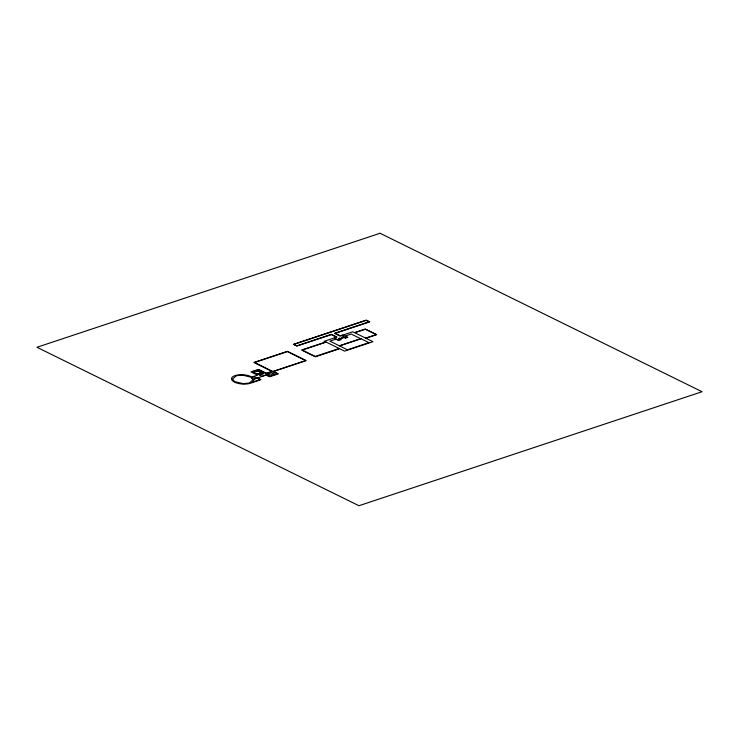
<?xml version="1.0" encoding="UTF-8"?>
<svg xmlns="http://www.w3.org/2000/svg" width="739" height="739" viewBox="0 0 739 739"><rect width="100%" height="100%" fill="white"/><g stroke="black" fill="none" stroke-linecap="round" stroke-linejoin="round"><path stroke-width="1.11" d="M342.055 337.409L343.192 337.03L345.436 338.129L347.893 337.317L345.27 336.023L351.21 334.046L360.697 338.721L339.386 345.806L329.899 341.132L335.922 339.127L338.545 340.42L341.039 339.589L338.795 338.49L340.965 338.748L343.247 337.991L341.778 337.372L343.302 336.864L345.575 337.972M365.722 338.148L376.299 334.638L365.315 329.224L354.729 332.744L372.927 341.686L344.54 351.127L339.681 348.734L315.387 356.808L301.632 350.037L325.529 342.102L324.015 341.353L332.984 338.37A36.747 15.066 3.7 0 1 336.097 337.067L331.34 334.601L296.829 346.064L293.355 344.356L366.313 320.116L369.786 321.825L335.183 333.317L340.088 335.737A28.433 11.658 3.7 0 1 343.949 334.73L352.762 331.802L354.489 332.652L365.362 329.04L376.668 334.601L365.833 338.194M272.423 371.375L269.901 372.216L274.16 373.417L271.305 374.368L268.128 372.807L266.206 373.444L258.687 369.74L255.371 370.839L256.248 371.274L257.957 370.701L263.943 373.648L259.592 375.089L261.966 376.262L268.211 374.183L269.67 374.904L267.601 375.597L269.162 376.354L277.153 373.703L254.65 362.489L287.425 351.598L305.678 360.586L272.903 371.477M347.404 337.363L343.118 335.257A28.091 11.51 3.7 0 0 339.986 336.042L334.499 333.344L369.038 321.871L366.064 320.403L293.919 344.374L296.902 345.843L331.442 334.361L336.919 337.058A24.886 10.198 3.7 0 0 334.49 338.139L338.758 340.236M341.002 338.656L339.746 338.046L338.407 338.49L340.67 339.607M253.218 379.652L249.292 383.07L243.233 383.661L234.651 381.62L232.499 378.987L236.498 375.698L242.447 375.116L250.946 377.158L253.218 379.652M251.925 382.663L251.879 382.691A11.362 4.656 3.7 0 1 235.233 382.469A11.362 4.656 3.7 0 1 235.057 375.578A11.362 4.656 3.7 0 1 251.74 377.001L257.625 375.181L250.955 371.902L258.447 369.417L266.252 373.25L271.906 371.375L253.828 362.479L287.379 351.33L306.186 360.586L273.532 371.44L278.446 373.851L269.717 376.751L266.243 375.042L257.523 377.943L260.996 379.652L251.925 382.663M380.058 233.275L36.95 347.275L358.942 505.725L702.05 391.725L380.058 233.275M326.185 342.092L302.186 350.064L315.156 356.438L339.146 348.466L326.185 342.092M255.149 370.839L252.646 371.671L257.172 373.897L262.049 372.835L257.948 370.812L256.257 371.375L255.149 370.839M361.011 338.739L339.478 345.898L347.422 349.806L368.955 342.656L361.011 338.739M259.712 373.204L257.634 373.888L259.574 374.849L261.652 374.156L259.712 373.204M254.447 376.825L251.657 377.749L253.08 379.292L256.886 378.026L254.447 376.825M257.117 378.137L253.606 379.301A10.817 4.434 3.7 0 1 252.045 382.331L260.156 379.634L257.117 378.137"/></g></svg>
